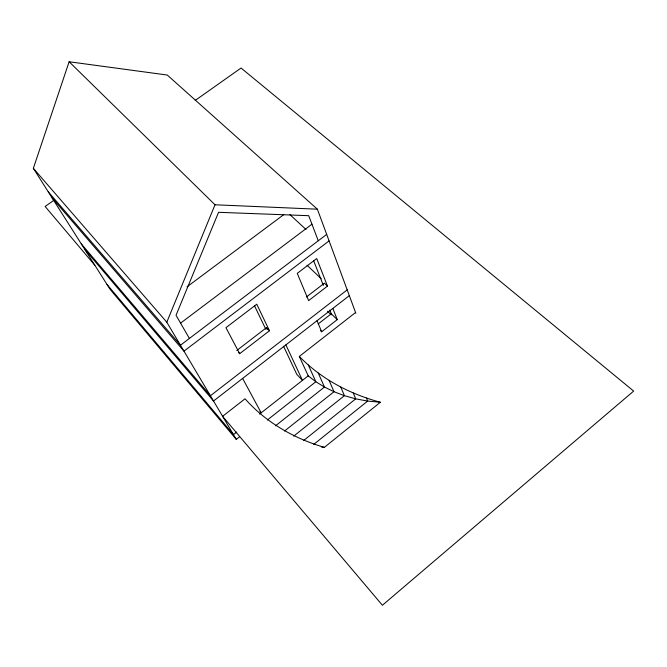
<?xml version="1.0" encoding="UTF-8"?>
<svg xmlns="http://www.w3.org/2000/svg" width="667" height="667" viewBox="0 0 667 667"><rect width="100%" height="100%" fill="white"/><g stroke="black" fill="none" stroke-linecap="round" stroke-linejoin="round"><path stroke-width="1" d="M239.528 436.81L236.276 439.37L110.18 289.436L33.35 168.334L69.126 61.748L167.259 75.037L317.367 209.188L355.828 313.207M236.276 439.37L166.808 322.203L215.007 204.777L69.126 61.748M321.319 446.948L324.387 447.357L380.39 402.251C350.092 394.164 321.244 379.106 299.325 356.42L355.569 312.515M313.707 444.422L367.7 401.067L380.39 402.251M303.752 440.428L355.694 398.858L367.7 401.067L366.508 398.057M293.68 436.143L344.422 395.681L355.694 398.858L353.285 392.988M284.542 431.032L334 391.729L344.422 395.681L340.795 387.093M275.504 425.829L324.462 387.06L334 391.729L329.098 380.432M267.334 420.035L315.858 381.741L324.462 387.06L318.259 373.053M236.727 432.066L233.467 434.634L107.012 284.442M259.538 414.124L308.437 375.663M320.352 330.457L321.669 331.774L337.26 319.626L332.85 308.437M349.333 295.648L213.523 401L84.692 249.258M318.192 323.937L331.274 313.782L329.781 310.038M347.199 289.878L210.413 395.756L81.232 243.814M236.777 350.5L266.5 327.655L269.468 330.765L239.678 353.693L238.511 352.418M306.42 296.982L324.395 283.167L327.48 286.11L308.646 300.609L297.265 273.362L316.725 258.538L327.48 286.11M329.089 240.895L183.975 351.15L52.059 197.832M326.688 234.392L180.457 345.223L48.216 191.762M180.565 323.136L311.956 224.195M187.01 286.835L283.825 214.591M54.461 199.883L45.131 206.478L94.822 265.233M195.256 100.4L241.054 68.034L633.65 391.079L382.399 605.252L222.603 416.316L245.047 398.791C265.941 422.428 294.28 438.578 324.387 447.357M215.007 204.777L317.367 209.188M289.92 214.649L306.011 229.473M307.045 265.224L321.244 278.764M331.274 313.782L337.26 319.626M327.53 311.222L331.216 314.824M259.972 411.422L261.197 412.823L242.621 378.422M33.35 168.334L166.808 322.203M189.403 338.436L176.03 315.283L218.559 212.306L308.713 215.691L318.276 240.77M239.678 353.693L225.946 327.672L256.762 304.21L269.468 330.765M254.552 305.886L265.833 329.298M266.5 327.655L267.4 329.54M283.55 346.231L296.765 374.312L302.459 380.365L285.885 344.872M299.325 356.42L308.212 375.846L315.858 381.741L308.321 365.032M317.042 320.702L321.669 331.774M313.573 260.572L323.345 285.351"/></g></svg>
